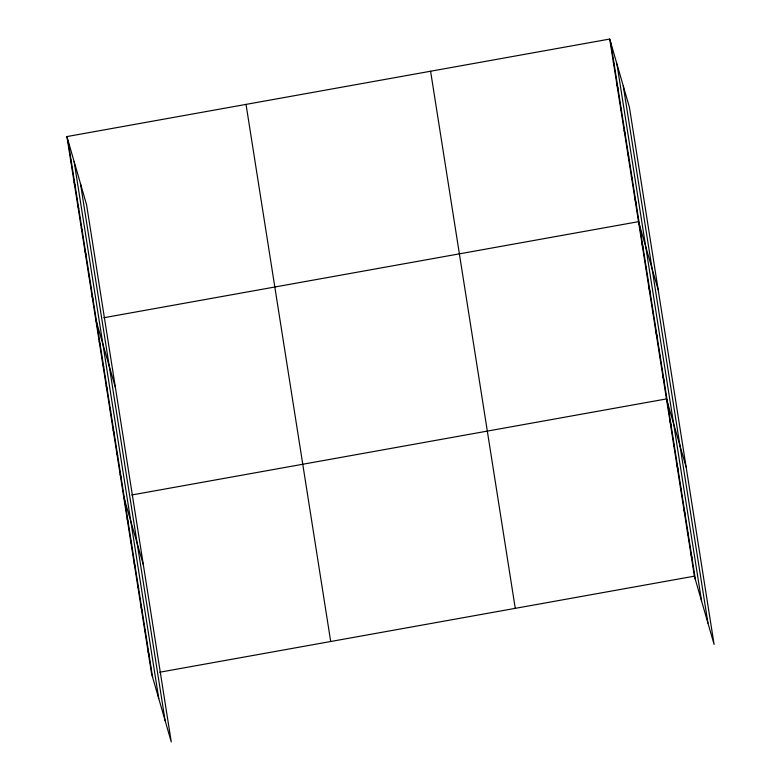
<?xml version="1.0" encoding="UTF-8"?>
<svg xmlns="http://www.w3.org/2000/svg" width="781" height="781" viewBox="0 0 781 781"><rect width="100%" height="100%" fill="white"/><g stroke="black" fill="none" stroke-linecap="round" stroke-linejoin="round"><path stroke-width="1.17" d="M66.902 136.577L86.603 204.837L171.273 741.95L151.573 673.691L66.902 136.577L609.727 39.05L629.427 107.309L714.098 644.423L694.397 576.163L609.727 39.05M103.834 317.73L638.516 221.667L658.217 289.927M131.774 494.978L666.457 398.915L686.157 467.175M159.714 672.226L694.397 576.163M613.329 61.875L614.364 65.467M616.922 84.709L617.966 88.292M620.524 107.534L621.559 111.127M624.126 130.359L625.161 133.951M627.719 153.183L628.754 156.776M631.321 176.018L632.356 179.601M634.914 198.843L635.949 202.435M642.011 243.828L643.046 247.421M645.496 265.979L646.531 269.572M648.991 288.14L650.026 291.733M652.486 310.291L653.521 313.884M655.972 332.452L657.016 336.045M659.467 354.603L660.501 358.196M662.962 376.764L663.996 380.357M669.942 421.076L670.986 424.669M673.437 443.227L674.472 446.82M676.932 465.388L677.967 468.981M680.427 487.539L681.462 491.132M683.912 509.7L684.957 513.293M687.407 531.851L688.442 535.444M690.902 554.012L691.937 557.605M70.505 159.402L71.54 162.995M74.107 182.237L75.142 185.819M77.7 205.061L78.735 208.654M81.302 227.886L82.337 231.479M84.895 250.711L85.93 254.303M88.497 273.545L89.532 277.138M92.09 296.37L93.134 299.963M95.692 319.195L115.393 387.454M99.187 341.356L100.222 344.948M102.672 363.507L103.717 367.099M106.167 385.668L107.202 389.26M109.662 407.819L110.697 411.411M113.157 429.98L114.192 433.572M116.642 452.131L117.687 455.723M120.137 474.292L121.172 477.884M123.632 496.443L143.333 564.702M127.127 518.604L128.162 522.196M130.612 540.755L131.647 544.347M134.107 562.916L135.142 566.508M137.602 585.067L138.637 588.659M141.088 607.227L142.132 610.82M144.583 629.379L145.617 632.971M148.078 651.539L149.112 655.132M623.267 85.969L707.937 623.082M616.922 63.983L701.592 601.097M610.762 42.643L695.432 579.756M430.595 71.237L515.265 608.35M246.035 104.39L330.705 641.513M80.453 183.496L165.113 720.609M74.107 161.511L158.768 698.624M67.947 140.17L152.607 677.283"/></g></svg>
